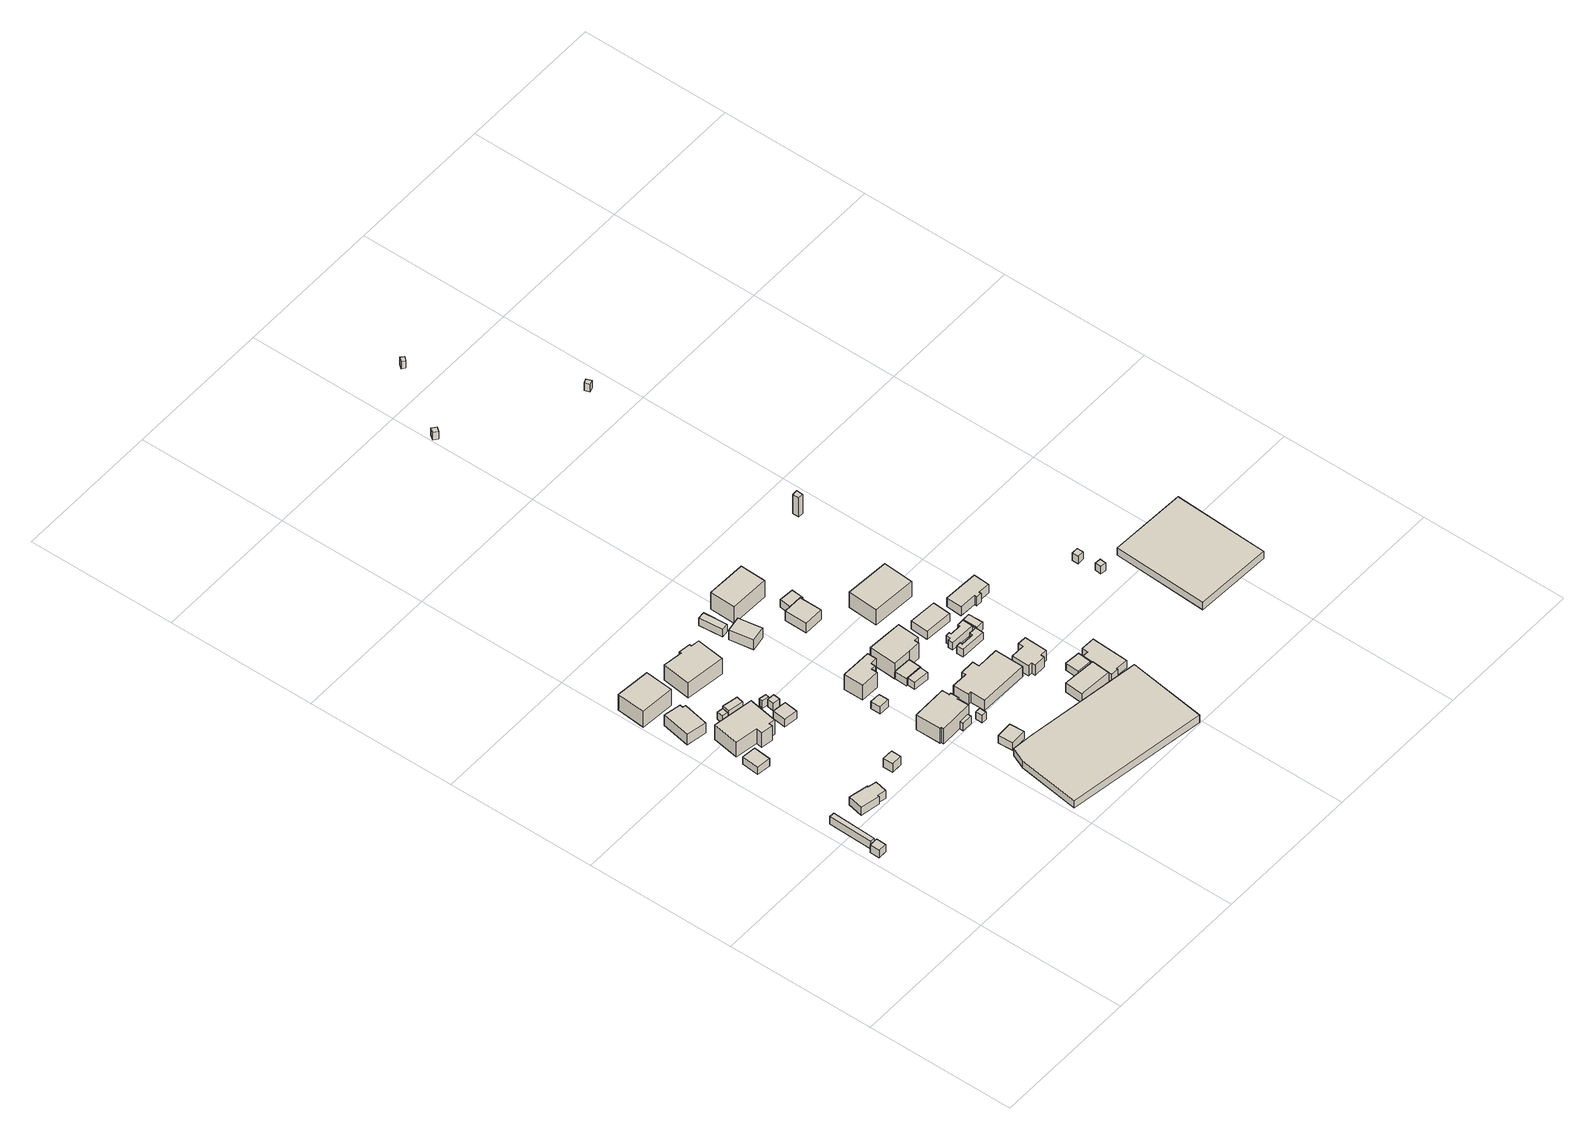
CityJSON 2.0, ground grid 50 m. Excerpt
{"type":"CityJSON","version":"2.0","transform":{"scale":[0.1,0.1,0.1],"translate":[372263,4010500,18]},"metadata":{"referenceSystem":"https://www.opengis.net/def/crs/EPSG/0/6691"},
"CityObjects":{
"building1":{"type":"Building","attributes":{"枝番":1,"利根川水系利根川洪水浸水想定区域（計画規模）.規模":"L1","利根川水系利根川洪水浸水想定区域（計画規模）.浸水ランク":"2","利根川水系利根川洪水浸水想定区域（計画規模）.浸水深":0.641,"利根川水系利根川洪水浸水想定区域（想定最大規模）.規模":"L2","利根川水系利根川洪水浸水想定区域（想定最大規模）.浸水ランク":"2","利根川水系利根川洪水浸水想定区域（想定最大規模）.浸水深":2.02,"BuildingDetails.prefecture":"10","BuildingDetails.city":"10207"},"geometry":[{"type":"Solid","lod":"1","boundaries":[[[[0,1,2,3]],[[2,4,5,3]],[[1,6,4,2]],[[0,7,6,1]],[[3,5,7,0]],[[4,6,7,5]]]]}]},
"building2":{"type":"Building","attributes":{"枝番":1,"利根川水系利根川洪水浸水想定区域（計画規模）.規模":"L1","利根川水系利根川洪水浸水想定区域（計画規模）.浸水ランク":"2","利根川水系利根川洪水浸水想定区域（計画規模）.浸水深":0.741,"利根川水系利根川洪水浸水想定区域（想定最大規模）.規模":"L2","利根川水系利根川洪水浸水想定区域（想定最大規模）.浸水ランク":"2","利根川水系利根川洪水浸水想定区域（想定最大規模）.浸水深":2.12,"usage":"411","BuildingDetails.prefecture":"10","BuildingDetails.city":"10207","BuildingDetails.surveyYear":2016},"geometry":[{"type":"Solid","lod":"1","boundaries":[[[[8,9,10,11]],[[10,12,13,11]],[[9,14,12,10]],[[8,15,14,9]],[[11,13,15,8]],[[12,14,15,13]]]]}]},
"building3":{"type":"Building","attributes":{"枝番":1,"利根川水系利根川洪水浸水想定区域（計画規模）.規模":"L1","利根川水系利根川洪水浸水想定区域（計画規模）.浸水ランク":"2","利根川水系利根川洪水浸水想定区域（計画規模）.浸水深":0.531,"利根川水系利根川洪水浸水想定区域（想定最大規模）.規模":"L2","利根川水系利根川洪水浸水想定区域（想定最大規模）.浸水ランク":"2","利根川水系利根川洪水浸水想定区域（想定最大規模）.浸水深":1.92,"usage":"411","measuredHeight":3.7,"BuildingDetails.prefecture":"10","BuildingDetails.city":"10207","BuildingDetails.surveyYear":2016},"geometry":[{"type":"Solid","lod":"1","boundaries":[[[[16,17,18,19,20,21,22,23]],[[22,24,25,23]],[[21,26,24,22]],[[20,27,26,21]],[[19,28,27,20]],[[18,29,28,19]],[[17,30,29,18]],[[16,31,30,17]],[[23,25,31,16]],[[24,26,27,28,29,30,31,25]]]]}]},
"building4":{"type":"Building","attributes":{"枝番":1,"利根川水系利根川洪水浸水想定区域（計画規模）.規模":"L1","利根川水系利根川洪水浸水想定区域（計画規模）.浸水ランク":"2","利根川水系利根川洪水浸水想定区域（計画規模）.浸水深":0.513,"利根川水系利根川洪水浸水想定区域（想定最大規模）.規模":"L2","利根川水系利根川洪水浸水想定区域（想定最大規模）.浸水ランク":"2","利根川水系利根川洪水浸水想定区域（想定最大規模）.浸水深":1.92,"usage":"411","BuildingDetails.prefecture":"10","BuildingDetails.city":"10207","BuildingDetails.surveyYear":2016},"geometry":[{"type":"Solid","lod":"1","boundaries":[[[[32,33,34,35]],[[34,36,37,35]],[[33,38,36,34]],[[32,39,38,33]],[[35,37,39,32]],[[36,38,39,37]]]]}]},
"building5":{"type":"Building","attributes":{"枝番":1,"利根川水系利根川洪水浸水想定区域（計画規模）.規模":"L1","利根川水系利根川洪水浸水想定区域（計画規模）.浸水ランク":"2","利根川水系利根川洪水浸水想定区域（計画規模）.浸水深":0.681,"利根川水系利根川洪水浸水想定区域（想定最大規模）.規模":"L2","利根川水系利根川洪水浸水想定区域（想定最大規模）.浸水ランク":"2","利根川水系利根川洪水浸水想定区域（想定最大規模）.浸水深":2.12,"usage":"411","measuredHeight":4.7,"BuildingDetails.prefecture":"10","BuildingDetails.city":"10207","BuildingDetails.surveyYear":2016},"geometry":[{"type":"Solid","lod":"1","boundaries":[[[[40,41,42,43,44,45]],[[44,46,47,45]],[[43,48,46,44]],[[42,49,48,43]],[[41,50,49,42]],[[40,51,50,41]],[[45,47,51,40]],[[46,48,49,50,51,47]]]]}]},
"building6":{"type":"Building","attributes":{"枝番":1,"利根川水系利根川洪水浸水想定区域（計画規模）.規模":"L1","利根川水系利根川洪水浸水想定区域（計画規模）.浸水ランク":"1","利根川水系利根川洪水浸水想定区域（計画規模）.浸水深":0.412,"利根川水系利根川洪水浸水想定区域（想定最大規模）.規模":"L2","利根川水系利根川洪水浸水想定区域（想定最大規模）.浸水ランク":"2","利根川水系利根川洪水浸水想定区域（想定最大規模）.浸水深":1.82,"usage":"411","measuredHeight":7.1,"BuildingDetails.prefecture":"10","BuildingDetails.city":"10207","BuildingDetails.surveyYear":2016},"geometry":[{"type":"Solid","lod":"1","boundaries":[[[[52,53,54,55,56,57,58,59]],[[58,60,61,59]],[[57,62,60,58]],[[56,63,62,57]],[[55,64,63,56]],[[54,65,64,55]],[[53,66,65,54]],[[52,67,66,53]],[[59,61,67,52]],[[60,62,63,64,65,66,67,61]]]]}]},
"building7":{"type":"Building","attributes":{"枝番":1,"利根川水系利根川洪水浸水想定区域（計画規模）.規模":"L1","利根川水系利根川洪水浸水想定区域（計画規模）.浸水ランク":"1","利根川水系利根川洪水浸水想定区域（計画規模）.浸水深":0.347,"利根川水系利根川洪水浸水想定区域（想定最大規模）.規模":"L2","利根川水系利根川洪水浸水想定区域（想定最大規模）.浸水ランク":"2","利根川水系利根川洪水浸水想定区域（想定最大規模）.浸水深":1.82,"usage":"411","measuredHeight":7.3,"BuildingDetails.prefecture":"10","BuildingDetails.city":"10207","BuildingDetails.surveyYear":2016},"geometry":[{"type":"Solid","lod":"1","boundaries":[[[[68,69,70,71]],[[70,72,73,71]],[[69,74,72,70]],[[68,75,74,69]],[[71,73,75,68]],[[72,74,75,73]]]]}]},
"building8":{"type":"Building","attributes":{"枝番":1,"利根川水系利根川洪水浸水想定区域（計画規模）.規模":"L1","利根川水系利根川洪水浸水想定区域（計画規模）.浸水ランク":"2","利根川水系利根川洪水浸水想定区域（計画規模）.浸水深":0.781,"利根川水系利根川洪水浸水想定区域（想定最大規模）.規模":"L2","利根川水系利根川洪水浸水想定区域（想定最大規模）.浸水ランク":"2","利根川水系利根川洪水浸水想定区域（想定最大規模）.浸水深":2.22,"usage":"411","BuildingDetails.prefecture":"10","BuildingDetails.city":"10207","BuildingDetails.surveyYear":2016},"geometry":[{"type":"Solid","lod":"1","boundaries":[[[[76,77,78,79]],[[78,80,81,79]],[[77,82,80,78]],[[76,83,82,77]],[[79,81,83,76]],[[80,82,83,81]]]]}]},
"building9":{"type":"Building","attributes":{"枝番":1,"利根川水系利根川洪水浸水想定区域（計画規模）.規模":"L1","利根川水系利根川洪水浸水想定区域（計画規模）.浸水ランク":"2","利根川水系利根川洪水浸水想定区域（計画規模）.浸水深":0.729,"利根川水系利根川洪水浸水想定区域（想定最大規模）.規模":"L2","利根川水系利根川洪水浸水想定区域（想定最大規模）.浸水ランク":"2","利根川水系利根川洪水浸水想定区域（想定最大規模）.浸水深":2.12,"measuredHeight":3.6,"BuildingDetails.prefecture":"10","BuildingDetails.city":"10207"},"geometry":[{"type":"Solid","lod":"1","boundaries":[[[[84,85,86,87]],[[86,88,89,87]],[[85,90,88,86]],[[84,91,90,85]],[[87,89,91,84]],[[88,90,91,89]]]]}]},
"building10":{"type":"Building","attributes":{"枝番":1,"利根川水系利根川洪水浸水想定区域（計画規模）.規模":"L1","利根川水系利根川洪水浸水想定区域（計画規模）.浸水ランク":"2","利根川水系利根川洪水浸水想定区域（計画規模）.浸水深":0.781,"利根川水系利根川洪水浸水想定区域（想定最大規模）.規模":"L2","利根川水系利根川洪水浸水想定区域（想定最大規模）.浸水ランク":"2","利根川水系利根川洪水浸水想定区域（想定最大規模）.浸水深":2.22,"usage":"411","measuredHeight":3.1,"BuildingDetails.prefecture":"10","BuildingDetails.city":"10207","BuildingDetails.surveyYear":2016},"geometry":[{"type":"Solid","lod":"1","boundaries":[[[[92,93,94,95]],[[94,96,97,95]],[[93,98,96,94]],[[92,99,98,93]],[[95,97,99,92]],[[96,98,99,97]]]]}]},
"building11":{"type":"Building","attributes":{"枝番":1,"利根川水系利根川洪水浸水想定区域（計画規模）.規模":"L1","利根川水系利根川洪水浸水想定区域（計画規模）.浸水ランク":"1","利根川水系利根川洪水浸水想定区域（計画規模）.浸水深":0.407,"利根川水系利根川洪水浸水想定区域（想定最大規模）.規模":"L2","利根川水系利根川洪水浸水想定区域（想定最大規模）.浸水ランク":"2","利根川水系利根川洪水浸水想定区域（想定最大規模）.浸水深":1.82,"BuildingDetails.prefecture":"10","BuildingDetails.city":"10207"},"geometry":[{"type":"Solid","lod":"1","boundaries":[[[[100,101,102,103]],[[102,104,105,103]],[[101,106,104,102]],[[100,107,106,101]],[[103,105,107,100]],[[104,106,107,105]]]]}]},
"building12":{"type":"Building","attributes":{"枝番":1,"利根川水系利根川洪水浸水想定区域（計画規模）.規模":"L1","利根川水系利根川洪水浸水想定区域（計画規模）.浸水ランク":"2","利根川水系利根川洪水浸水想定区域（計画規模）.浸水深":0.575,"利根川水系利根川洪水浸水想定区域（想定最大規模）.規模":"L2","利根川水系利根川洪水浸水想定区域（想定最大規模）.浸水ランク":"2","利根川水系利根川洪水浸水想定区域（想定最大規模）.浸水深":2.02,"usage":"411","BuildingDetails.prefecture":"10","BuildingDetails.city":"10207","BuildingDetails.surveyYear":2016},"geometry":[{"type":"Solid","lod":"1","boundaries":[[[[108,109,110,111]],[[110,112,113,111]],[[109,114,112,110]],[[108,115,114,109]],[[111,113,115,108]],[[112,114,115,113]]]]}]},
"building13":{"type":"Building","attributes":{"枝番":1,"利根川水系利根川洪水浸水想定区域（計画規模）.規模":"L1","利根川水系利根川洪水浸水想定区域（計画規模）.浸水ランク":"2","利根川水系利根川洪水浸水想定区域（計画規模）.浸水深":0.508,"利根川水系利根川洪水浸水想定区域（想定最大規模）.規模":"L2","利根川水系利根川洪水浸水想定区域（想定最大規模）.浸水ランク":"2","利根川水系利根川洪水浸水想定区域（想定最大規模）.浸水深":1.92,"usage":"411","BuildingDetails.prefecture":"10","BuildingDetails.city":"10207","BuildingDetails.surveyYear":2016},"geometry":[{"type":"Solid","lod":"1","boundaries":[[[[116,117,118,119]],[[118,120,121,119]],[[117,122,120,118]],[[116,123,122,117]],[[119,121,123,116]],[[120,122,123,121]]]]}]},
"building14":{"type":"Building","attributes":{"枝番":1,"利根川水系利根川洪水浸水想定区域（計画規模）.規模":"L1","利根川水系利根川洪水浸水想定区域（計画規模）.浸水ランク":"1","利根川水系利根川洪水浸水想定区域（計画規模）.浸水深":0.081,"利根川水系利根川洪水浸水想定区域（想定最大規模）.規模":"L2","利根川水系利根川洪水浸水想定区域（想定最大規模）.浸水ランク":"2","利根川水系利根川洪水浸水想定区域（想定最大規模）.浸水深":1.52,"usage":"411","measuredHeight":7.5,"BuildingDetails.prefecture":"10","BuildingDetails.city":"10207","BuildingDetails.surveyYear":2016},"geometry":[{"type":"Solid","lod":"1","boundaries":[[[[124,125,126,127,128,129,130,131]],[[130,132,133,131]],[[129,134,132,130]],[[128,135,134,129]],[[127,136,135,128]],[[126,137,136,127]],[[125,138,137,126]],[[124,139,138,125]],[[131,133,139,124]],[[132,134,135,136,137,138,139,133]]]]}]},
"building15":{"type":"Building","attributes":{"枝番":1,"利根川水系利根川洪水浸水想定区域（計画規模）.規模":"L1","利根川水系利根川洪水浸水想定区域（計画規模）.浸水ランク":"2","利根川水系利根川洪水浸水想定区域（計画規模）.浸水深":0.808,"利根川水系利根川洪水浸水想定区域（想定最大規模）.規模":"L2","利根川水系利根川洪水浸水想定区域（想定最大規模）.浸水ランク":"2","利根川水系利根川洪水浸水想定区域（想定最大規模）.浸水深":2.22,"usage":"411","BuildingDetails.prefecture":"10","BuildingDetails.city":"10207","BuildingDetails.surveyYear":2016},"geometry":[{"type":"Solid","lod":"1","boundaries":[[[[140,141,142,143]],[[142,144,145,143]],[[141,146,144,142]],[[140,147,146,141]],[[143,145,147,140]],[[144,146,147,145]]]]}]},
"building16":{"type":"Building","attributes":{"枝番":1,"利根川水系利根川洪水浸水想定区域（計画規模）.規模":"L1","利根川水系利根川洪水浸水想定区域（計画規模）.浸水ランク":"2","利根川水系利根川洪水浸水想定区域（計画規模）.浸水深":0.827,"利根川水系利根川洪水浸水想定区域（想定最大規模）.規模":"L2","利根川水系利根川洪水浸水想定区域（想定最大規模）.浸水ランク":"2","利根川水系利根川洪水浸水想定区域（想定最大規模）.浸水深":2.22,"usage":"411","measuredHeight":7.1,"BuildingDetails.prefecture":"10","BuildingDetails.city":"10207","BuildingDetails.surveyYear":2016},"geometry":[{"type":"Solid","lod":"1","boundaries":[[[[148,149,150,151,152,153,154,155,156,157]],[[156,158,159,157]],[[155,160,158,156]],[[154,161,160,155]],[[153,162,161,154]],[[152,163,162,153]],[[151,164,163,152]],[[150,165,164,151]],[[149,166,165,150]],[[148,167,166,149]],[[157,159,167,148]],[[158,160,161,162,163,164,165,166,167,159]]]]}]},
"building17":{"type":"Building","attributes":{"枝番":1,"利根川水系利根川洪水浸水想定区域（計画規模）.規模":"L1","利根川水系利根川洪水浸水想定区域（計画規模）.浸水ランク":"2","利根川水系利根川洪水浸水想定区域（計画規模）.浸水深":1.14,"利根川水系利根川洪水浸水想定区域（想定最大規模）.規模":"L2","利根川水系利根川洪水浸水想定区域（想定最大規模）.浸水ランク":"2","利根川水系利根川洪水浸水想定区域（想定最大規模）.浸水深":2.52,"BuildingDetails.prefecture":"10","BuildingDetails.city":"10207"},"geometry":[{"type":"Solid","lod":"1","boundaries":[[[[168,169,170,171]],[[170,172,173,171]],[[169,174,172,170]],[[168,175,174,169]],[[171,173,175,168]],[[172,174,175,173]]]]}]},
"building18":{"type":"Building","attributes":{"枝番":1,"利根川水系利根川洪水浸水想定区域（計画規模）.規模":"L1","利根川水系利根川洪水浸水想定区域（計画規模）.浸水ランク":"2","利根川水系利根川洪水浸水想定区域（計画規模）.浸水深":0.928,"利根川水系利根川洪水浸水想定区域（想定最大規模）.規模":"L2","利根川水系利根川洪水浸水想定区域（想定最大規模）.浸水ランク":"2","利根川水系利根川洪水浸水想定区域（想定最大規模）.浸水深":2.32,"BuildingDetails.prefecture":"10","BuildingDetails.city":"10207"},"geometry":[{"type":"Solid","lod":"1","boundaries":[[[[176,177,178,179]],[[178,180,181,179]],[[177,182,180,178]],[[176,183,182,177]],[[179,181,183,176]],[[180,182,183,181]]]]}]},
"building19":{"type":"Building","attributes":{"枝番":1,"利根川水系利根川洪水浸水想定区域（計画規模）.規模":"L1","利根川水系利根川洪水浸水想定区域（計画規模）.浸水ランク":"2","利根川水系利根川洪水浸水想定区域（計画規模）.浸水深":0.928,"利根川水系利根川洪水浸水想定区域（想定最大規模）.規模":"L2","利根川水系利根川洪水浸水想定区域（想定最大規模）.浸水ランク":"2","利根川水系利根川洪水浸水想定区域（想定最大規模）.浸水深":2.32,"BuildingDetails.prefecture":"10","BuildingDetails.city":"10207"},"geometry":[{"type":"Solid","lod":"1","boundaries":[[[[184,185,186,187]],[[186,188,189,187]],[[185,190,188,186]],[[184,191,190,185]],[[187,189,191,184]],[[188,190,191,189]]]]}]},
"building20":{"type":"Building","attributes":{"枝番":1,"利根川水系利根川洪水浸水想定区域（計画規模）.規模":"L1","利根川水系利根川洪水浸水想定区域（計画規模）.浸水ランク":"2","利根川水系利根川洪水浸水想定区域（計画規模）.浸水深":0.701,"利根川水系利根川洪水浸水想定区域（想定最大規模）.規模":"L2","利根川水系利根川洪水浸水想定区域（想定最大規模）.浸水ランク":"2","利根川水系利根川洪水浸水想定区域（想定最大規模）.浸水深":2.13,"usage":"411","measuredHeight":6.5,"BuildingDetails.prefecture":"10","BuildingDetails.city":"10207","BuildingDetails.surveyYear":2016},"geometry":[{"type":"Solid","lod":"1","boundaries":[[[[192,193,194,195,196,197,198,199]],[[198,200,201,199]],[[197,202,200,198]],[[196,203,202,197]],[[195,204,203,196]],[[194,205,204,195]],[[193,206,205,194]],[[192,207,206,193]],[[199,201,207,192]],[[200,202,203,204,205,206,207,201]]]]}]},
"building21":{"type":"Building","attributes":{"枝番":1,"利根川水系利根川洪水浸水想定区域（計画規模）.規模":"L1","利根川水系利根川洪水浸水想定区域（計画規模）.浸水ランク":"2","利根川水系利根川洪水浸水想定区域（計画規模）.浸水深":0.575,"利根川水系利根川洪水浸水想定区域（想定最大規模）.規模":"L2","利根川水系利根川洪水浸水想定区域（想定最大規模）.浸水ランク":"2","利根川水系利根川洪水浸水想定区域（想定最大規模）.浸水深":2.02,"usage":"411","measuredHeight":4.5,"BuildingDetails.prefecture":"10","BuildingDetails.city":"10207","BuildingDetails.surveyYear":2016},"geometry":[{"type":"Solid","lod":"1","boundaries":[[[[208,209,210,211]],[[210,212,213,211]],[[209,214,212,210]],[[208,215,214,209]],[[211,213,215,208]],[[212,214,215,213]]]]}]},
"building22":{"type":"Building","attributes":{"枝番":1,"利根川水系利根川洪水浸水想定区域（計画規模）.規模":"L1","利根川水系利根川洪水浸水想定区域（計画規模）.浸水ランク":"2","利根川水系利根川洪水浸水想定区域（計画規模）.浸水深":0.549,"利根川水系利根川洪水浸水想定区域（想定最大規模）.規模":"L2","利根川水系利根川洪水浸水想定区域（想定最大規模）.浸水ランク":"2","利根川水系利根川洪水浸水想定区域（想定最大規模）.浸水深":2.02,"BuildingDetails.prefecture":"10","BuildingDetails.city":"10207"},"geometry":[{"type":"Solid","lod":"1","boundaries":[[[[216,217,218,219]],[[218,220,221,219]],[[217,222,220,218]],[[216,223,222,217]],[[219,221,223,216]],[[220,222,223,221]]]]}]},
"building23":{"type":"Building","attributes":{"枝番":1,"利根川水系利根川洪水浸水想定区域（計画規模）.規模":"L1","利根川水系利根川洪水浸水想定区域（計画規模）.浸水ランク":"2","利根川水系利根川洪水浸水想定区域（計画規模）.浸水深":1.35,"利根川水系利根川洪水浸水想定区域（想定最大規模）.規模":"L2","利根川水系利根川洪水浸水想定区域（想定最大規模）.浸水ランク":"2","利根川水系利根川洪水浸水想定区域（想定最大規模）.浸水深":2.72,"measuredHeight":3.1,"BuildingDetails.prefecture":"10","BuildingDetails.city":"10207"},"geometry":[{"type":"Solid","lod":"1","boundaries":[[[[224,225,226,227,228,229]],[[228,230,231,229]],[[227,232,230,228]],[[226,233,232,227]],[[225,234,233,226]],[[224,235,234,225]],[[229,231,235,224]],[[230,232,233,234,235,231]]]]}]},
"building24":{"type":"Building","attributes":{"枝番":1,"利根川水系利根川洪水浸水想定区域（計画規模）.規模":"L1","利根川水系利根川洪水浸水想定区域（計画規模）.浸水ランク":"2","利根川水系利根川洪水浸水想定区域（計画規模）.浸水深":0.602,"利根川水系利根川洪水浸水想定区域（想定最大規模）.規模":"L2","利根川水系利根川洪水浸水想定区域（想定最大規模）.浸水ランク":"2","利根川水系利根川洪水浸水想定区域（想定最大規模）.浸水深":2.03,"usage":"411","BuildingDetails.prefecture":"10","BuildingDetails.city":"10207","BuildingDetails.surveyYear":2016},"geometry":[{"type":"Solid","lod":"1","boundaries":[[[[236,237,238,239]],[[238,240,241,239]],[[237,242,240,238]],[[236,243,242,237]],[[239,241,243,236]],[[240,242,243,241]]]]}]},
"building25":{"type":"Building","attributes":{"枝番":1,"利根川水系利根川洪水浸水想定区域（計画規模）.規模":"L1","利根川水系利根川洪水浸水想定区域（計画規模）.浸水ランク":"2","利根川水系利根川洪水浸水想定区域（計画規模）.浸水深":0.602,"利根川水系利根川洪水浸水想定区域（想定最大規模）.規模":"L2","利根川水系利根川洪水浸水想定区域（想定最大規模）.浸水ランク":"2","利根川水系利根川洪水浸水想定区域（想定最大規模）.浸水深":2.03,"usage":"411","measuredHeight":6.5,"BuildingDetails.prefecture":"10","BuildingDetails.city":"10207","BuildingDetails.surveyYear":2016},"geometry":[{"type":"Solid","lod":"1","boundaries":[[[[244,245,246,247,248,249]],[[248,250,251,249]],[[247,252,250,248]],[[246,253,252,247]],[[245,254,253,246]],[[244,255,254,245]],[[249,251,255,244]],[[250,252,253,254,255,251]]]]}]},
"building26":{"type":"Building","attributes":{"枝番":1,"利根川水系利根川洪水浸水想定区域（計画規模）.規模":"L1","利根川水系利根川洪水浸水想定区域（計画規模）.浸水ランク":"2","利根川水系利根川洪水浸水想定区域（計画規模）.浸水深":0.602,"利根川水系利根川洪水浸水想定区域（想定最大規模）.規模":"L2","利根川水系利根川洪水浸水想定区域（想定最大規模）.浸水ランク":"2","利根川水系利根川洪水浸水想定区域（想定最大規模）.浸水深":2.03,"usage":"411","measuredHeight":7.8,"BuildingDetails.prefecture":"10","BuildingDetails.city":"10207","BuildingDetails.surveyYear":2016},"geometry":[{"type":"Solid","lod":"1","boundaries":[[[[256,257,258,259,260,261,262]],[[261,263,264,262]],[[260,265,263,261]],[[259,266,265,260]],[[258,267,266,259]],[[257,268,267,258]],[[256,269,268,257]],[[262,264,269,256]],[[263,265,266,267,268,269,264]]]]}]},
"building27":{"type":"Building","attributes":{"枝番":1,"利根川水系利根川洪水浸水想定区域（計画規模）.規模":"L1","利根川水系利根川洪水浸水想定区域（計画規模）.浸水ランク":"2","利根川水系利根川洪水浸水想定区域（計画規模）.浸水深":0.827,"利根川水系利根川洪水浸水想定区域（想定最大規模）.規模":"L2","利根川水系利根川洪水浸水想定区域（想定最大規模）.浸水ランク":"2","利根川水系利根川洪水浸水想定区域（想定最大規模）.浸水深":2.22,"usage":"411","measuredHeight":5.4,"BuildingDetails.prefecture":"10","BuildingDetails.city":"10207","BuildingDetails.surveyYear":2016},"geometry":[{"type":"Solid","lod":"1","boundaries":[[[[270,271,272,273,274,275,276,277,278,279]],[[278,280,281,279]],[[277,282,280,278]],[[276,283,282,277]],[[275,284,283,276]],[[274,285,284,275]],[[273,286,285,274]],[[272,287,286,273]],[[271,288,287,272]],[[270,289,288,271]],[[279,281,289,270]],[[280,282,283,284,285,286,287,288,289,281]]]]}]},
"building28":{"type":"Building","attributes":{"枝番":1,"利根川水系利根川洪水浸水想定区域（計画規模）.規模":"L1","利根川水系利根川洪水浸水想定区域（計画規模）.浸水ランク":"2","利根川水系利根川洪水浸水想定区域（計画規模）.浸水深":0.557,"利根川水系利根川洪水浸水想定区域（想定最大規模）.規模":"L2","利根川水系利根川洪水浸水想定区域（想定最大規模）.浸水ランク":"2","利根川水系利根川洪水浸水想定区域（想定最大規模）.浸水深":2.02,"usage":"411","measuredHeight":7.8,"BuildingDetails.prefecture":"10","BuildingDetails.city":"10207","BuildingDetails.surveyYear":2016},"geometry":[{"type":"Solid","lod":"1","boundaries":[[[[290,291,292,293]],[[292,294,295,293]],[[291,296,294,292]],[[290,297,296,291]],[[293,295,297,290]],[[294,296,297,295]]]]}]},
"building29":{"type":"Building","attributes":{"枝番":1,"利根川水系利根川洪水浸水想定区域（計画規模）.規模":"L1","利根川水系利根川洪水浸水想定区域（計画規模）.浸水ランク":"2","利根川水系利根川洪水浸水想定区域（計画規模）.浸水深":0.77,"利根川水系利根川洪水浸水想定区域（想定最大規模）.規模":"L2","利根川水系利根川洪水浸水想定区域（想定最大規模）.浸水ランク":"2","利根川水系利根川洪水浸水想定区域（想定最大規模）.浸水深":2.22,"usage":"411","measuredHeight":4.4,"BuildingDetails.prefecture":"10","BuildingDetails.city":"10207","BuildingDetails.surveyYear":2016},"geometry":[{"type":"Solid","lod":"1","boundaries":[[[[298,299,300,301]],[[300,302,303,301]],[[299,304,302,300]],[[298,305,304,299]],[[301,303,305,298]],[[302,304,305,303]]]]}]},
"building30":{"type":"Building","attributes":{"枝番":1,"利根川水系利根川洪水浸水想定区域（計画規模）.規模":"L1","利根川水系利根川洪水浸水想定区域（計画規模）.浸水ランク":"2","利根川水系利根川洪水浸水想定区域（計画規模）.浸水深":0.67,"利根川水系利根川洪水浸水想定区域（想定最大規模）.規模":"L2","利根川水系利根川洪水浸水想定区域（想定最大規模）.浸水ランク":"2","利根川水系利根川洪水浸水想定区域（想定最大規模）.浸水深":2.12,"measuredHeight":4,"BuildingDetails.prefecture":"10","BuildingDetails.city":"10207"},"geometry":[{"type":"Solid","lod":"1","boundaries":[[[[306,307,308,309]],[[308,310,311,309]],[[307,312,310,308]],[[306,313,312,307]],[[309,311,313,306]],[[310,312,313,311]]]]}]},
"building31":{"type":"Building","attributes":{"枝番":1,"利根川水系利根川洪水浸水想定区域（計画規模）.規模":"L1","利根川水系利根川洪水浸水想定区域（計画規模）.浸水ランク":"2","利根川水系利根川洪水浸水想定区域（計画規模）.浸水深":1.34,"利根川水系利根川洪水浸水想定区域（想定最大規模）.規模":"L2","利根川水系利根川洪水浸水想定区域（想定最大規模）.浸水ランク":"2","利根川水系利根川洪水浸水想定区域（想定最大規模）.浸水深":2.71,"usage":"411","measuredHeight":4.1,"BuildingDetails.prefecture":"10","BuildingDetails.city":"10207","BuildingDetails.surveyYear":2016},"geometry":[{"type":"Solid","lod":"1","boundaries":[[[[314,315,316,317]],[[316,318,319,317]],[[315,320,318,316]],[[314,321,320,315]],[[317,319,321,314]],[[318,320,321,319]]]]}]},
"building32":{"type":"Building","attributes":{"枝番":1,"利根川水系利根川洪水浸水想定区域（計画規模）.規模":"L1","利根川水系利根川洪水浸水想定区域（計画規模）.浸水ランク":"2","利根川水系利根川洪水浸水想定区域（計画規模）.浸水深":0.827,"利根川水系利根川洪水浸水想定区域（想定最大規模）.規模":"L2","利根川水系利根川洪水浸水想定区域（想定最大規模）.浸水ランク":"2","利根川水系利根川洪水浸水想定区域（想定最大規模）.浸水深":2.22,"measuredHeight":4.7,"BuildingDetails.prefecture":"10","BuildingDetails.city":"10207"},"geometry":[{"type":"Solid","lod":"1","boundaries":[[[[322,323,324,325,326,327,328,329,330,331]],[[330,332,333,331]],[[329,334,332,330]],[[328,335,334,329]],[[327,336,335,328]],[[326,337,336,327]],[[325,338,337,326]],[[324,339,338,325]],[[323,340,339,324]],[[322,341,340,323]],[[331,333,341,322]],[[332,334,335,336,337,338,339,340,341,333]]]]}]},
"building33":{"type":"Building","attributes":{"枝番":1,"利根川水系利根川洪水浸水想定区域（計画規模）.規模":"L1","利根川水系利根川洪水浸水想定区域（計画規模）.浸水ランク":"2","利根川水系利根川洪水浸水想定区域（計画規模）.浸水深":0.9,"利根川水系利根川洪水浸水想定区域（想定最大規模）.規模":"L2","利根川水系利根川洪水浸水想定区域（想定最大規模）.浸水ランク":"2","利根川水系利根川洪水浸水想定区域（想定最大規模）.浸水深":2.32,"usage":"401","BuildingDetails.prefecture":"10","BuildingDetails.city":"10207","BuildingDetails.surveyYear":2016},"geometry":[{"type":"Solid","lod":"1","boundaries":[[[[342,343,344,345,346,347,348,349,350,351,352,353,354,355,356,357,358,359]],[[358,360,361,359]],[[357,362,360,358]],[[356,363,362,357]],[[355,364,363,356]],[[354,365,364,355]],[[353,366,365,354]],[[352,367,366,353]],[[351,368,367,352]],[[350,369,368,351]],[[349,370,369,350]],[[348,371,370,349]],[[347,372,371,348]],[[346,373,372,347]],[[345,374,373,346]],[[344,375,374,345]],[[343,376,375,344]],[[342,377,376,343]],[[359,361,377,342]],[[360,362,363,364,365,366,367,368,369,370,371,372,373,374,375,376,377,361]]]]}]},
"building34":{"type":"Building","attributes":{"枝番":1,"利根川水系利根川洪水浸水想定区域（計画規模）.規模":"L1","利根川水系利根川洪水浸水想定区域（計画規模）.浸水ランク":"2","利根川水系利根川洪水浸水想定区域（計画規模）.浸水深":0.94,"利根川水系利根川洪水浸水想定区域（想定最大規模）.規模":"L2","利根川水系利根川洪水浸水想定区域（想定最大規模）.浸水ランク":"2","利根川水系利根川洪水浸水想定区域（想定最大規模）.浸水深":2.31,"usage":"411","measuredHeight":3.1,"BuildingDetails.prefecture":"10","BuildingDetails.city":"10207","BuildingDetails.surveyYear":2016},"geometry":[{"type":"Solid","lod":"1","boundaries":[[[[378,379,380,381]],[[380,382,383,381]],[[379,384,382,380]],[[378,385,384,379]],[[381,383,385,378]],[[382,384,385,383]]]]}]},
"building35":{"type":"Building","attributes":{"枝番":1,"利根川水系利根川洪水浸水想定区域（計画規模）.規模":"L1","利根川水系利根川洪水浸水想定区域（計画規模）.浸水ランク":"2","利根川水系利根川洪水浸水想定区域（計画規模）.浸水深":0.8,"利根川水系利根川洪水浸水想定区域（想定最大規模）.規模":"L2","利根川水系利根川洪水浸水想定区域（想定最大規模）.浸水ランク":"2","利根川水系利根川洪水浸水想定区域（想定最大規模）.浸水深":2.22,"usage":"401","measuredHeight":3.4,"BuildingDetails.prefecture":"10","BuildingDetails.city":"10207","BuildingDetails.surveyYear":2016},"geometry":[{"type":"Solid","lod":"1","boundaries":[[[[386,387,388,389]],[[388,390,391,389]],[[387,392,390,388]],[[386,393,392,387]],[[389,391,393,386]],[[390,392,393,391]]]]}]},
"building36":{"type":"Building","attributes":{"枝番":1,"利根川水系利根川洪水浸水想定区域（計画規模）.規模":"L1","利根川水系利根川洪水浸水想定区域（計画規模）.浸水ランク":"1","利根川水系利根川洪水浸水想定区域（計画規模）.浸水深":0.171,"利根川水系利根川洪水浸水想定区域（想定最大規模）.規模":"L2","利根川水系利根川洪水浸水想定区域（想定最大規模）.浸水ランク":"2","利根川水系利根川洪水浸水想定区域（想定最大規模）.浸水深":1.62,"usage":"411","measuredHeight":6.6,"BuildingDetails.prefecture":"10","BuildingDetails.city":"10207","BuildingDetails.surveyYear":2016},"geometry":[{"type":"Solid","lod":"1","boundaries":[[[[394,395,396,397]],[[396,398,399,397]],[[395,400,398,396]],[[394,401,400,395]],[[397,399,401,394]],[[398,400,401,399]]]]}]},
"building37":{"type":"Building","attributes":{"枝番":1,"利根川水系利根川洪水浸水想定区域（計画規模）.規模":"L1","利根川水系利根川洪水浸水想定区域（計画規模）.浸水ランク":"2","利根川水系利根川洪水浸水想定区域（計画規模）.浸水深":0.9,"利根川水系利根川洪水浸水想定区域（想定最大規模）.規模":"L2","利根川水系利根川洪水浸水想定区域（想定最大規模）.浸水ランク":"2","利根川水系利根川洪水浸水想定区域（想定最大規模）.浸水深":2.32,"BuildingDetails.prefecture":"10","BuildingDetails.city":"10207"},"geometry":[{"type":"Solid","lod":"1","boundaries":[[[[402,403,404,405]],[[404,406,407,405]],[[403,408,406,404]],[[402,409,408,403]],[[405,407,409,402]],[[406,408,409,407]]]]}]},
"building38":{"type":"Building","attributes":{"枝番":1,"利根川水系利根川洪水浸水想定区域（計画規模）.規模":"L1","利根川水系利根川洪水浸水想定区域（計画規模）.浸水ランク":"2","利根川水系利根川洪水浸水想定区域（計画規模）.浸水深":0.941,"利根川水系利根川洪水浸水想定区域（想定最大規模）.規模":"L2","利根川水系利根川洪水浸水想定区域（想定最大規模）.浸水ランク":"2","利根川水系利根川洪水浸水想定区域（想定最大規模）.浸水深":2.31,"usage":"411","measuredHeight":3.5,"BuildingDetails.prefecture":"10","BuildingDetails.city":"10207","BuildingDetails.surveyYear":2016},"geometry":[{"type":"Solid","lod":"1","boundaries":[[[[410,411,412,413,414,415,416,417]],[[416,418,419,417]],[[415,420,418,416]],[[414,421,420,415]],[[413,422,421,414]],[[412,423,422,413]],[[411,424,423,412]],[[410,425,424,411]],[[417,419,425,410]],[[418,420,421,422,423,424,425,419]]]]}]},
"building39":{"type":"Building","attributes":{"枝番":1,"利根川水系利根川洪水浸水想定区域（計画規模）.規模":"L1","利根川水系利根川洪水浸水想定区域（計画規模）.浸水ランク":"2","利根川水系利根川洪水浸水想定区域（計画規模）.浸水深":0.9,"利根川水系利根川洪水浸水想定区域（想定最大規模）.規模":"L2","利根川水系利根川洪水浸水想定区域（想定最大規模）.浸水ランク":"2","利根川水系利根川洪水浸水想定区域（想定最大規模）.浸水深":2.32,"usage":"401","measuredHeight":3.9,"BuildingDetails.prefecture":"10","BuildingDetails.city":"10207","BuildingDetails.surveyYear":2016},"geometry":[{"type":"Solid","lod":"1","boundaries":[[[[426,427,428,429,430,431,432,433]],[[432,434,435,433]],[[431,436,434,432]],[[430,437,436,431]],[[429,438,437,430]],[[428,439,438,429]],[[427,440,439,428]],[[426,441,440,427]],[[433,435,441,426]],[[434,436,437,438,439,440,441,435]]]]}]},
"building40":{"type":"Building","attributes":{"枝番":1,"利根川水系渡良瀬川洪水浸水想定区域（想定最大規模）.規模":"L2","利根川水系渡良瀬川洪水浸水想定区域（想定最大規模）.継続時間":266.3,"利根川水系利根川洪水浸水想定区域（計画規模）.規模":"L1","利根川水系利根川洪水浸水想定区域（計画規模）.浸水ランク":"2","利根川水系利根川洪水浸水想定区域（計画規模）.浸水深":1.07,"利根川水系利根川洪水浸水想定区域（想定最大規模）.規模":"L2","利根川水系利根川洪水浸水想定区域（想定最大規模）.浸水ランク":"2","利根川水系利根川洪水浸水想定区域（想定最大規模）.浸水深":2.62,"BuildingDetails.prefecture":"10","BuildingDetails.city":"10207"},"geometry":[{"type":"Solid","lod":"1","boundaries":[[[[442,443,444,445]],[[444,446,447,445]],[[443,448,446,444]],[[442,449,448,443]],[[445,447,449,442]],[[446,448,449,447]]]]}]},
"building41":{"type":"Building","attributes":{"枝番":1,"利根川水系利根川洪水浸水想定区域（計画規模）.規模":"L1","利根川水系利根川洪水浸水想定区域（計画規模）.浸水ランク":"2","利根川水系利根川洪水浸水想定区域（計画規模）.浸水深":0.96,"利根川水系利根川洪水浸水想定区域（想定最大規模）.規模":"L2","利根川水系利根川洪水浸水想定区域（想定最大規模）.浸水ランク":"2","利根川水系利根川洪水浸水想定区域（想定最大規模）.浸水深":2.42,"usage":"451","measuredHeight":8.4,"BuildingDetails.prefecture":"10","BuildingDetails.city":"10207","BuildingDetails.surveyYear":2016},"geometry":[{"type":"Solid","lod":"1","boundaries":[[[[450,451,452,453]],[[452,454,455,453]],[[451,456,454,452]],[[450,457,456,451]],[[453,455,457,450]],[[454,456,457,455]]]]}]},
"building42":{"type":"Building","attributes":{"枝番":1,"利根川水系利根川洪水浸水想定区域（計画規模）.規模":"L1","利根川水系利根川洪水浸水想定区域（計画規模）.浸水ランク":"2","利根川水系利根川洪水浸水想定区域（計画規模）.浸水深":0.628,"利根川水系利根川洪水浸水想定区域（想定最大規模）.規模":"L2","利根川水系利根川洪水浸水想定区域（想定最大規模）.浸水ランク":"2","利根川水系利根川洪水浸水想定区域（想定最大規模）.浸水深":2.02,"BuildingDetails.prefecture":"10","BuildingDetails.city":"10207"},"geometry":[{"type":"Solid","lod":"1","boundaries":[[[[458,459,460,461]],[[460,462,463,461]],[[459,464,462,460]],[[458,465,464,459]],[[461,463,465,458]],[[462,464,465,463]]]]}]},
"building43":{"type":"Building","attributes":{"枝番":1,"利根川水系渡良瀬川洪水浸水想定区域（想定最大規模）.規模":"L2","利根川水系渡良瀬川洪水浸水想定区域（想定最大規模）.継続時間":266.3,"利根川水系利根川洪水浸水想定区域（計画規模）.規模":"L1","利根川水系利根川洪水浸水想定区域（計画規模）.浸水ランク":"2","利根川水系利根川洪水浸水想定区域（計画規模）.浸水深":0.544,"利根川水系利根川洪水浸水想定区域（想定最大規模）.規模":"L2","利根川水系利根川洪水浸水想定区域（想定最大規模）.浸水ランク":"2","利根川水系利根川洪水浸水想定区域（想定最大規模）.浸水深":2.12,"BuildingDetails.prefecture":"10","BuildingDetails.city":"10207"},"geometry":[{"type":"Solid","lod":"1","boundaries":[[[[466,467,468,469]],[[468,470,471,469]],[[467,472,470,468]],[[466,473,472,467]],[[469,471,473,466]],[[470,472,473,471]]]]}]},
"building44":{"type":"Building","attributes":{"枝番":1,"利根川水系利根川洪水浸水想定区域（計画規模）.規模":"L1","利根川水系利根川洪水浸水想定区域（計画規模）.浸水ランク":"2","利根川水系利根川洪水浸水想定区域（計画規模）.浸水深":0.63,"利根川水系利根川洪水浸水想定区域（想定最大規模）.規模":"L2","利根川水系利根川洪水浸水想定区域（想定最大規模）.浸水ランク":"2","利根川水系利根川洪水浸水想定区域（想定最大規模）.浸水深":2.02,"BuildingDetails.prefecture":"10","BuildingDetails.city":"10207"},"geometry":[{"type":"Solid","lod":"1","boundaries":[[[[474,475,476,477]],[[476,478,479,477]],[[475,480,478,476]],[[474,481,480,475]],[[477,479,481,474]],[[478,480,481,479]]]]}]},
"building45":{"type":"Building","attributes":{"枝番":1,"利根川水系渡良瀬川洪水浸水想定区域（想定最大規模）.規模":"L2","利根川水系渡良瀬川洪水浸水想定区域（想定最大規模）.継続時間":266.3,"利根川水系利根川洪水浸水想定区域（計画規模）.規模":"L1","利根川水系利根川洪水浸水想定区域（計画規模）.浸水ランク":"2","利根川水系利根川洪水浸水想定区域（計画規模）.浸水深":0.712,"利根川水系利根川洪水浸水想定区域（想定最大規模）.規模":"L2","利根川水系利根川洪水浸水想定区域（想定最大規模）.浸水ランク":"2","利根川水系利根川洪水浸水想定区域（想定最大規模）.浸水深":2.22,"BuildingDetails.prefecture":"10","BuildingDetails.city":"10207"},"geometry":[{"type":"Solid","lod":"1","boundaries":[[[[482,483,484,485]],[[484,486,487,485]],[[483,488,486,484]],[[482,489,488,483]],[[485,487,489,482]],[[486,488,489,487]]]]}]},
"building46":{"type":"Building","attributes":{"枝番":1,"利根川水系利根川洪水浸水想定区域（計画規模）.規模":"L1","利根川水系利根川洪水浸水想定区域（計画規模）.浸水ランク":"2","利根川水系利根川洪水浸水想定区域（計画規模）.浸水深":0.643,"利根川水系利根川洪水浸水想定区域（想定最大規模）.規模":"L2","利根川水系利根川洪水浸水想定区域（想定最大規模）.浸水ランク":"2","利根川水系利根川洪水浸水想定区域（想定最大規模）.浸水深":2.02,"measuredHeight":3.9,"BuildingDetails.prefecture":"10","BuildingDetails.city":"10207"},"geometry":[{"type":"Solid","lod":"1","boundaries":[[[[490,491,492,493]],[[492,494,495,493]],[[491,496,494,492]],[[490,497,496,491]],[[493,495,497,490]],[[494,496,497,495]]]]}]}
},
"vertices":[
[18,378,14],[19,411,14],[49,411,14],[48,378,14],[49,411,44],[48,378,44],[19,411,44],[18,378,44],
[31,418,13],[35,568,13],[53,567,13],[48,418,13],[53,567,43],[48,418,43],[35,568,43],[31,418,43],
[115,519,14],[126,570,14],[190,556,14],[189,553,14],[218,547,14],[209,505,14],[181,511,14],[180,506,14],[181,511,46],[180,506,46],[209,505,46],[218,547,46],[189,553,46],[190,556,46],[126,570,46],[115,519,46],
[57,843,14],[63,901,14],[110,896,14],[104,838,14],[110,896,44],[104,838,44],[63,901,44],[57,843,44],
[26,1071,11],[45,1168,11],[103,1157,11],[101,1146,11],[111,1144,11],[94,1058,11],[111,1144,53],[94,1058,53],[101,1146,53],[103,1157,53],[45,1168,53],[26,1071,53],
[146,899,13],[149,920,13],[74,933,13],[89,1022,13],[225,1000,13],[208,902,13],[188,905,13],[186,893,13],[188,905,73],[186,893,73],[208,902,73],[225,1000,73],[89,1022,73],[74,933,73],[149,920,73],[146,899,73],
[2,1208,12],[10,1304,12],[125,1293,12],[117,1199,12],[125,1293,77],[117,1199,77],[10,1304,77],[2,1208,77],
[151,1045,12],[155,1065,12],[175,1061,12],[171,1041,12],[175,1061,42],[171,1041,42],[155,1065,42],[151,1045,42],
[301,554,11],[301,588,11],[338,587,11],[338,554,11],[338,587,46],[338,554,46],[301,588,46],[301,554,46],
[177,1042,12],[182,1067,12],[234,1057,12],[229,1033,12],[234,1057,42],[229,1033,42],[182,1067,42],[177,1042,42],
[248,898,13],[254,944,13],[301,938,13],[295,892,13],[301,938,43],[295,892,43],[254,944,43],[248,898,43],
[265,992,13],[268,1004,13],[291,999,13],[289,987,13],[291,999,43],[289,987,43],[268,1004,43],[265,992,43],
[277,962,13],[280,984,13],[304,982,13],[302,959,13],[304,982,43],[302,959,43],[280,984,43],[277,962,43],
[166,1177,15],[178,1273,15],[243,1264,15],[243,1271,15],[283,1266,15],[282,1259,15],[310,1255,15],[298,1160,15],[310,1255,78],[298,1160,78],[282,1259,78],[283,1266,78],[243,1271,78],[243,1264,78],[178,1273,78],[166,1177,78],
[456,754,10],[491,753,10],[491,720,10],[456,720,10],[491,720,40],[456,720,40],[491,753,40],[456,754,40],
[477,520,9],[473,520,9],[472,605,9],[591,606,9],[591,581,9],[597,581,9],[598,553,9],[592,553,9],[593,512,9],[477,510,9],[593,512,70],[477,510,70],[592,553,70],[598,553,70],[597,581,70],[591,581,70],[591,606,70],[472,605,70],[473,520,70],[477,520,70],
[575,393,9],[630,396,9],[633,346,9],[578,343,9],[633,346,39],[578,343,39],[630,396,39],[575,393,39],
[550,498,10],[550,511,10],[586,512,10],[586,498,10],[586,512,40],[586,498,40],[550,511,40],[550,498,40],
[607,475,10],[607,499,10],[625,499,10],[624,475,10],[625,499,40],[624,475,40],[607,499,40],[607,475,40],
[467,792,10],[467,859,10],[571,857,10],[571,826,10],[547,826,10],[547,810,10],[531,811,10],[531,791,10],[531,811,71],[531,791,71],[547,810,71],[547,826,71],[571,826,71],[571,857,71],[467,859,71],[467,792,71],
[415,1230,11],[467,1239,11],[480,1160,11],[428,1151,11],[480,1160,51],[428,1151,51],[467,1239,51],[415,1230,51],
[406,1331,10],[431,1333,10],[437,1253,10],[413,1251,10],[437,1253,40],[413,1251,40],[431,1333,40],[406,1331,40],
[513,72,7],[544,280,7],[565,330,7],[635,323,7],[1028,265,7],[989,1,7],[1028,265,37],[989,1,37],[635,323,37],[565,330,37],[544,280,37],[513,72,37],
[642,698,10],[589,703,10],[591,729,10],[644,726,10],[591,729,40],[644,726,40],[589,703,40],[642,698,40],
[591,729,11],[585,729,11],[587,772,11],[647,769,11],[645,726,11],[644,726,11],[645,726,41],[644,726,41],[647,769,41],[587,772,41],[585,729,41],[591,729,41],
[647,769,12],[585,772,12],[591,863,12],[709,856,12],[705,782,12],[689,783,12],[689,767,12],[689,783,75],[689,767,75],[705,782,75],[709,856,75],[591,863,75],[585,772,75],[647,769,75],
[649,500,9],[649,550,9],[639,550,9],[639,604,9],[693,603,9],[693,617,9],[743,617,9],[743,595,9],[818,594,9],[817,498,9],[818,594,51],[817,498,51],[743,595,51],[743,617,51],[693,617,51],[693,603,51],[639,604,51],[639,550,51],[649,550,51],[649,500,51],
[474,1258,10],[476,1344,10],[609,1339,10],[606,1253,10],[609,1339,78],[606,1253,78],[476,1344,78],[474,1258,78],
[570,1076,11],[571,1152,11],[637,1151,11],[637,1075,11],[637,1151,50],[637,1075,50],[571,1152,50],[570,1076,50],
[599,1156,10],[603,1196,10],[653,1192,10],[650,1152,10],[653,1192,40],[650,1152,40],[603,1196,40],[599,1156,40],
[841,306,9],[846,367,9],[957,358,9],[952,297,9],[957,358,46],[952,297,46],[846,367,46],[841,306,46],
[842,473,9],[843,486,9],[829,486,9],[831,546,9],[879,545,9],[879,562,9],[909,561,9],[907,484,9],[884,484,9],[884,473,9],[884,484,50],[884,473,50],[907,484,50],[909,561,50],[879,562,50],[879,545,50],[831,546,50],[829,486,50],[843,486,50],[842,473,50],
[773,676,8],[773,699,8],[789,699,8],[789,691,8],[833,690,8],[834,701,8],[859,700,8],[860,712,8],[776,715,8],[776,732,8],[785,731,8],[786,747,8],[800,747,8],[800,740,8],[838,739,8],[838,747,8],[862,747,8],[860,673,8],[862,747,38],[860,673,38],[838,747,38],[838,739,38],[800,740,38],[800,747,38],[786,747,38],[785,731,38],[776,732,38],[776,715,38],[860,712,38],[859,700,38],[834,701,38],[833,690,38],[789,691,38],[789,699,38],[773,699,38],[773,676,38],
[908,371,9],[912,418,9],[963,413,9],[959,367,9],[963,413,39],[959,367,39],[912,418,39],[908,371,39],
[761,795,11],[765,855,11],[858,849,11],[854,788,11],[858,849,44],[854,788,44],[765,855,44],[761,795,44],
[713,939,14],[720,1041,14],[868,1031,14],[861,929,14],[868,1031,76],[861,929,76],[720,1041,76],[713,939,76],
[864,747,9],[889,747,9],[889,698,9],[864,698,9],[889,698,39],[864,698,39],[889,747,39],[864,747,39],
[957,290,9],[963,397,9],[983,396,9],[984,417,9],[1031,415,9],[1025,290,9],[983,292,9],[983,288,9],[983,292,39],[983,288,39],[1025,290,39],[1031,415,39],[984,417,39],[983,396,39],[963,397,39],[957,290,39],
[955,771,2],[956,779,2],[898,782,2],[901,835,2],[1017,829,2],[1014,775,2],[974,778,2],[974,770,2],[974,778,38],[974,770,38],[1014,775,38],[1017,829,38],[901,835,38],[898,782,38],[956,779,38],[955,771,38],
[502,2359,8],[513,2374,8],[527,2363,8],[515,2348,8],[527,2363,38],[515,2348,38],[513,2374,38],[502,2359,38],
[908,1370,8],[908,1392,8],[926,1392,8],[925,1370,8],[926,1392,87],[925,1370,87],[908,1392,87],[908,1370,87],
[1261,570,10],[1263,591,10],[1283,589,10],[1281,568,10],[1283,589,40],[1281,568,40],[1263,591,40],[1261,570,40],
[656,2594,14],[667,2608,14],[678,2599,14],[667,2585,14],[678,2599,44],[667,2585,44],[667,2608,44],[656,2594,44],
[1253,645,9],[1253,666,9],[1276,666,9],[1276,645,9],[1276,666,39],[1276,645,39],[1253,666,39],[1253,645,39],
[916,2145,6],[931,2152,6],[939,2134,6],[923,2128,6],[939,2134,36],[923,2128,36],[931,2152,36],[916,2145,36],
[1332,261,9],[1347,580,9],[1607,568,9],[1592,249,9],[1607,568,39],[1592,249,39],[1347,580,39],[1332,261,39]
]}
